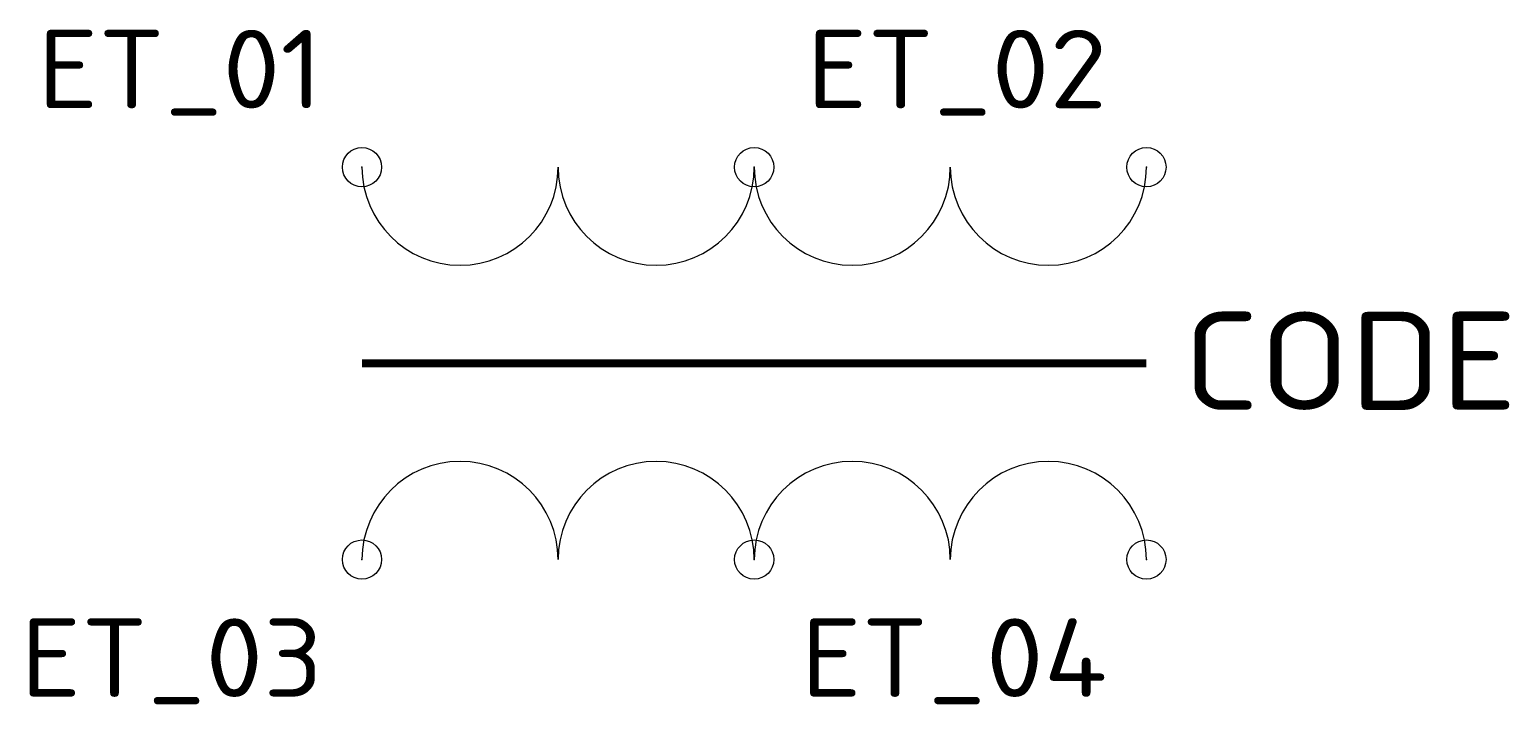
# Model space of a CAD drawing. Extents: x 401.5 to 439.3, y 297.6 to 314.8.
import ezdxf
from ezdxf.enums import TextEntityAlignment as Align

# ---------------------------------------------------------------- set-up
doc = ezdxf.new("R2010")
doc.units = 0
doc.header["$LTSCALE"] = 10
doc.header["$MEASUREMENT"] = 0
doc.header["$PDMODE"] = 32
doc.header["$PDSIZE"] = 1
doc.layers.get('0').update_dxf_attribs({"linetype": 'CONTINUOUS'})
for name, color, linetype in [('C', 7, 'CONTINUOUS'), ('TKST2', 2, 'CONTINUOUS'), ('TKST3', 1, 'CONTINUOUS')]:
    doc.layers.add(name, color=color, linetype=linetype)
doc.styles.get("Standard").update_dxf_attribs({"font": 'ISO8', "width": 1.2})

msp = doc.modelspace()

# ---------------------------------------------------------------- linework, layer by layer
for points in [[(410, 311.25, 1), (415, 311.25)], [(415, 311.25, 1), (420, 311.25)], [(420, 311.25, 1), (425, 311.25)], [(425, 311.25, 1), (430, 311.25)], [(415, 301.25, 1), (410, 301.25)], [(420, 301.25, 1), (415, 301.25)], [(425, 301.25, 1), (420, 301.25)], [(430, 301.25, 1), (425, 301.25)]]:
    msp.add_lwpolyline(points, format="xyb")
at = {"const_width": 0.2}
msp.add_lwpolyline([(410, 306.25), (430, 306.25)], dxfattribs=at)
at = {"layer": 'C', "color": 1}
msp.add_point((410, 311.25), dxfattribs=at)
at = {"layer": 'C', "color": 3}
msp.add_point((420, 311.25), dxfattribs=at)
at = {"layer": 'C', "color": 5}
msp.add_point((430, 311.25), dxfattribs=at)
at = {"layer": 'C', "color": 2}
msp.add_point((410, 301.25), dxfattribs=at)
at = {"layer": 'C', "color": 4}
msp.add_point((420, 301.25), dxfattribs=at)
at = {"layer": 'C', "color": 6}
msp.add_point((430, 301.25), dxfattribs=at)

# ---------------------------------------------------------------- texts
at = {"layer": 'TKST2', "width": 1.2}
for tag, p in [('ET_01', (409, 312.75)), ('ET_02', (429, 312.75)), ('ET_03', (409.001, 297.75)), ('ET_04', (429.001, 297.75))]:
    msp.add_attdef(tag, text='', height=2, dxfattribs=at).set_placement(p, align=Align.RIGHT)
at = {"layer": 'TKST3', "width": 1.2}
msp.add_attdef('CODE', (430.938, 305.065), '-T', height=2.5, dxfattribs=at)

doc.saveas('drawing.dxf')
